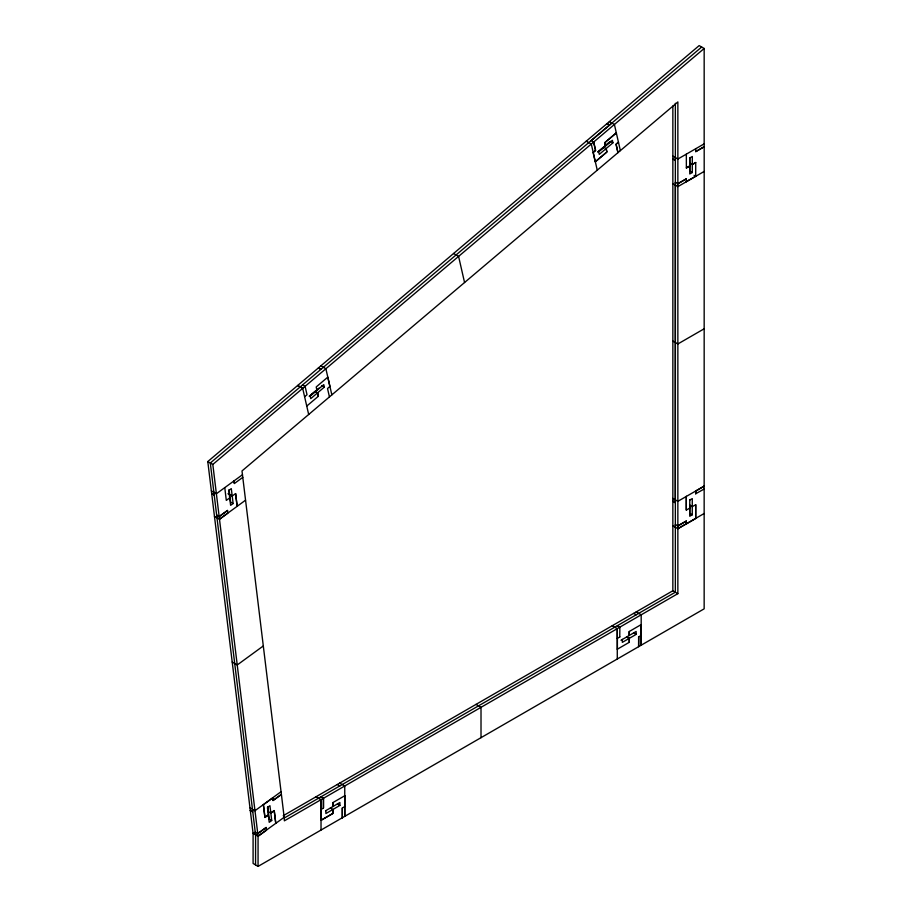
<?xml version="1.0" encoding="UTF-8"?>
<svg xmlns="http://www.w3.org/2000/svg" width="912" height="912" viewBox="0 0 912 912"><rect width="100%" height="100%" fill="white"/><g stroke="black" fill="none" stroke-linecap="round" stroke-linejoin="round"><path stroke-width="1.37" d="M320.956 809.503L320.944 820.333L332.869 813.458L332.937 809.446L339.891 805.421L339.891 802.503L325.675 810.711M672.862 106.02L672.851 525.825L677.855 528.709L686.314 523.819L686.314 520.969L677.855 525.848L677.855 593.655L619.864 627.125L617.356 625.689L619.75 627.228L323.418 798.308L323.418 808.089L321.024 809.446L321.013 799.676L316.008 796.792M325.88 810.62L325.88 813.538L332.869 809.503L332.869 813.458L321.024 820.276M332.834 802.64L332.834 806.596L332.903 802.583L344.747 795.766M617.276 659.023L617.276 628.653L612.26 625.723M629.2 642.379L629.2 638.423L626.692 636.975M629.166 635.516L629.166 631.56L641.193 624.583M622.326 639.437L622.326 642.356L636.154 634.399L636.154 631.48L620.981 640.247M638.617 636.929L638.617 646.711L638.731 636.838L641.079 635.516L641.09 624.686M675.359 103.284L675.313 502.74L672.805 501.292M675.347 527.273L675.393 182.297M689.768 505.18L692.276 506.627L695.696 504.758L695.685 518.518L686.314 523.933L686.314 521.083L677.855 525.962L677.867 101.939L241.999 470.945L281.375 794.352L272.984 800.474L272.665 797.829M689.768 499.822L689.746 508.121L686.314 510.093L686.314 496.436M686.36 181.716L686.326 178.786L677.867 183.665L675.37 182.229M686.337 154.151L686.36 167.99L689.791 166.018M689.723 505.328L689.734 516.26L692.265 514.801L692.265 506.73L689.768 505.282L689.768 513.353L692.265 514.801M689.768 163.111L689.768 157.73L689.757 173.975L692.288 172.516L692.322 156.488L689.791 157.947M686.326 181.636L695.708 176.233L695.719 162.473L692.288 164.445L689.791 162.997L689.791 171.068M695.719 151.597L704.189 146.718L695.742 151.666L695.719 148.736M695.696 493.882L695.696 491.032L704.155 486.142L677.855 501.326L672.805 498.431M207.788 461.563L212.815 464.459L257.754 833.545L266.144 827.423L266.475 830.182L258.085 836.293L253.091 833.397L207.788 461.563L699.162 45.6L704.167 48.484L704.167 143.845M611.895 123.04L591.113 140.608L593.701 142.021L595.616 150.423L593.21 152.464M701.659 47.048L210.307 463.011L255.554 834.685M212.815 464.459L704.167 48.484M616.318 132.901L604.713 142.705L605.488 146.114L598.705 151.848L599.275 154.367L606.081 148.61L606.856 152.008L595.251 161.823L593.131 152.498L595.536 150.469L593.609 142.055M304.619 396.777L307.025 394.736L305.098 386.335L302.602 384.887M616.398 132.844L604.793 142.66L605.568 146.068L612.374 140.311L612.944 142.819L606.172 148.553L606.947 151.962L595.342 161.789M318.938 388.136L309.214 396.355L315.073 391.419L317.57 392.867L318.356 396.264L306.74 406.091M603.55 147.197L597.748 152.11L603.584 147.163L606.172 148.553M324.341 387.121L310.764 398.624L310.194 396.116L323.771 384.613L324.341 387.121L321.845 385.685M618.439 142.215L616.033 144.256L617.96 152.669L616.124 144.199L618.518 142.158M211.356 490.838L216.383 493.745L242.467 474.73M234.042 480.863L234.373 483.508L242.786 477.375M229.721 497.895L226.301 500.392L224.774 487.624M235.592 493.586L237.143 506.331L235.615 493.563L232.195 496.06L228.034 493.643L232.218 496.037M233.13 503.515L230.622 505.339L228.787 490.439L231.295 488.615L233.13 503.515L230.633 502.067L229.094 489.653M227.521 510.458L219.142 516.58L216.623 515.132L219.154 516.557L227.544 510.446L227.852 513.103L219.461 519.224L214.468 516.306M219.461 519.224L245.533 500.209M263.294 645.958L237.223 664.973L232.218 662.055M281.056 791.707L254.972 810.722L249.979 807.804M275.766 823.285L274.216 810.54L270.818 813.014L271.73 820.492L269.222 822.316L268.31 814.872L264.925 817.357L263.374 804.601M255.599 864.929L253.091 863.482L253.091 833.112L255.599 834.571L255.554 864.952L258.062 866.4L258.062 836.133L284.179 817.277L284.362 820.834L323.486 798.251L323.486 808.021M268.322 811.577L270.841 813.139L274.238 810.665L275.777 823.422M258.085 836.293L257.765 833.648L266.156 827.537L266.464 830.068M686.337 167.911L689.757 165.938M695.742 162.553L692.322 164.525L689.814 163.077M677.901 183.745L686.36 178.866M704.201 171.422L677.901 186.607L672.851 183.722M704.178 328.787L677.878 343.961L672.828 341.077M689.746 500.05L692.276 498.59L692.276 506.627M677.855 528.698L704.155 513.502M283.233 815.716L633.589 613.4L636.234 614.802M633.726 613.354L672.851 590.759L672.851 525.814M284.521 817.859L675.347 592.207L675.347 524.4L677.855 525.962M619.864 636.907L617.287 638.423L617.276 628.653M342.285 817.79L342.285 808.021L344.827 806.539L344.827 795.709M617.287 649.253L629.314 642.276L629.314 638.32L626.806 636.872M258.062 866.4L704.155 608.84L704.155 488.878M672.862 156.146L677.867 159.03L704.189 143.857L704.155 489.003L695.696 493.768L695.696 490.918M609.387 121.604L614.403 124.477L620.365 150.628M672.862 159.007L675.359 160.523L675.37 157.605M689.791 171.068L692.288 172.516M607.05 123.565L609.547 125.012M606.97 123.644L609.49 125.092M694.078 175.343L695.742 176.312M610.447 141.383L612.944 142.819M586.268 141.155L591.295 144.062L597.257 170.191M453.56 253.502L458.588 256.397L464.561 282.526M672.851 501.19L675.347 502.626M320.853 365.849L325.88 368.744L331.854 394.873M672.851 590.759L677.855 593.655M302.704 388.375L297.677 385.468L302.693 388.375L308.678 414.504M636.188 611.929L641.193 614.813M633.658 632.951L636.154 634.399M475.996 704.395L481.012 707.324L481.012 737.694M339.731 783.066L344.759 785.996L344.759 816.365L344.747 806.596M337.258 784.491L339.857 785.916M337.394 803.985L339.891 805.421M320.921 796.871L323.486 798.251M330.361 808.066L332.937 809.446M269.222 819.044L271.73 820.492M250.298 810.449L252.818 811.897L250.31 810.574M255.257 832.097L257.765 833.648M213.875 492.286L216.372 493.734M329.437 396.914L327.522 388.501L329.916 386.471L327.796 377.146L316.19 386.973L316.977 390.37M317.57 392.867L318.345 396.264M234.076 480.841L234.395 483.485M269.234 819.022L267.729 806.721L268.345 811.691M284.168 817.312L281.409 794.477L273.019 800.576L272.711 797.943L263.408 804.703L264.947 817.46L268.345 814.986L267.433 807.508L269.941 805.684L270.841 813.139M255.257 832.2L255.577 834.845M641.193 635.413L641.204 645.183L641.182 614.813M695.696 504.644L695.696 518.404M686.314 496.333L686.314 510.093M629.28 631.457L629.28 635.413M619.864 627.125L619.75 636.998M617.39 638.32L617.39 649.15M342.353 807.952L342.353 817.733M321.024 799.676L321.024 830.045M609.478 142.192L603.664 147.117L609.455 142.181M320.956 369.337L318.448 367.889L320.956 369.326M214.183 494.931L211.687 493.483L214.195 494.931"/></g></svg>
